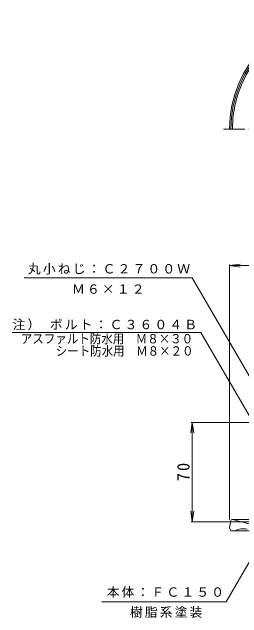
# Model space of a CAD drawing. Units: millimetres, scale not verified. Extents: x -277 to 216, y -346 to 398.
# Drawn here: x -276.8 to -114.8, y -34.8 to 392 of the extents above; entities that cross this region are included whole.
import ezdxf
from ezdxf.enums import TextEntityAlignment as Align

# ---------------------------------------------------------------- set-up
doc = ezdxf.new("R2010")
doc.units = ezdxf.units.MM
doc.header["$LTSCALE"] = 3
doc.linetypes.add('CHAIN1', pattern=[8, 5, -1, 1, -1])
for name, color, linetype, lineweight in [('0-0_通り芯', 3, 'Continuous', 9), ('0-4_寸法', 7, 'Continuous', 9), ('0-5_文字', 7, 'Continuous', 9)]:
    doc.layers.add(name, color=color, linetype=linetype, lineweight=lineweight)
doc.styles.add('ＭＳ ゴシック', font='')
doc.styles.get('ＭＳ ゴシック').set_extended_font_data('MS Gothic')

msp = doc.modelspace()

# ---------------------------------------------------------------- linework, layer by layer
at = {"layer": '0-0_通り芯', "linetype": 'CHAIN1'}
msp.add_line((-127.864, 309.5), (47.088, 309.5), dxfattribs=at)
at = {"layer": '0-0_通り芯'}
for p, q in [((-121.691, 34.578), (-97.702, 34.578)), ((-121.538, 34.578), (-109.682, 31.402)), ((-122.677, 33.743), (-123.538, 28.578)), ((-123.538, 28.578), (-122.538, 26.578)), ((-122.538, 26.578), (-107.136, 26.578))]:
    msp.add_line(p, q, dxfattribs=at)
for centre, radius, start, end in [((-41.038, 309.5), 82.5, 0.00015, 180), ((-41.038, 309.5), 81.5, 0.00015, 180), ((-41.038, 309.5), 80.5, 0, 180), ((-121.691, 33.578), 1, 90, 170.53792), ((-114.053, 17.044), 11, 74.99985, 119.9111)]:
    msp.add_arc(centre, radius, start, end, dxfattribs=at)
at = {"layer": '0-4_寸法'}
for p, q in [((-123.538, 213.404), (-116.102, 214.383)), ((-123.538, 214.304), (-123.538, 34.578)), ((-123.538, 213.404), (41.462, 213.404)), ((-123.538, 213.404), (-116.102, 212.425)), ((-149.757, 102.935), (-150.736, 95.499)), ((-150.657, 102.935), (-80.997, 102.935)), ((-149.757, 32.939), (-149.757, 102.935)), ((-149.757, 102.935), (-148.778, 95.499)), ((-149.757, 32.939), (-150.736, 40.375)), ((-149.757, 32.939), (-148.778, 40.375)), ((-150.657, 32.939), (-86.538, 32.939))]:
    msp.add_line(p, q, dxfattribs=at)
at = {"layer": '0-5_文字'}
for p, q in [((-149.825, 204.801), (-268.29, 204.801)), ((-87.073, 96.564), (-149.825, 204.801)), ((-143.663, 166.201), (-276.806, 166.201)), ((-69.038, 37.411), (-143.663, 166.201)), ((-99.946, 21.546), (-125.927, -23.454)), ((-125.927, -23.454), (-213.577, -23.454))]:
    msp.add_line(p, q, dxfattribs=at)

# ---------------------------------------------------------------- texts
at = {"layer": '0-4_寸法', "color": 2, "insert": (-151.557, 61.562), "char_height": 8.798, "attachment_point": 7, "rotation": 90, "style": 'ＭＳ ゴシック'}
msp.add_mtext('\\T1.27;\\W0.95;70', dxfattribs=at)
at = {"layer": '0-5_文字', "color": 6, "style": 'ＭＳ ゴシック', "width": 0.9}
for s, p in [('アスファルト防水用\u3000Ｍ８×３０', (-270.641, 156.641)), ('シート防水用\u3000Ｍ８×２０', (-246.082, 148.009))]:
    msp.add_text(s, height=6.598, dxfattribs=at).set_placement(p, align=Align.BOTTOM_LEFT)
at = {"layer": '0-5_文字', "char_height": 6.598, "attachment_point": 7, "style": 'ＭＳ ゴシック'}
for s, insert in [('\\T1.17;丸小ねじ：Ｃ２７００Ｗ', (-265.645, 207.128)), ('\\T1.17;Ｍ６×１２', (-234.558, 193.474)), ('\\T1.17;注）\\~ボルト：Ｃ３６０４Ｂ', (-276.491, 167.754)), ('\\T1.17;本体：ＦＣ１５０', (-210.122, -20.573)), ('\\T1.17;樹脂系塗装', (-193.769, -34.754))]:
    msp.add_mtext(s, dxfattribs=dict(at, insert=insert))

doc.saveas('drawing.dxf')
